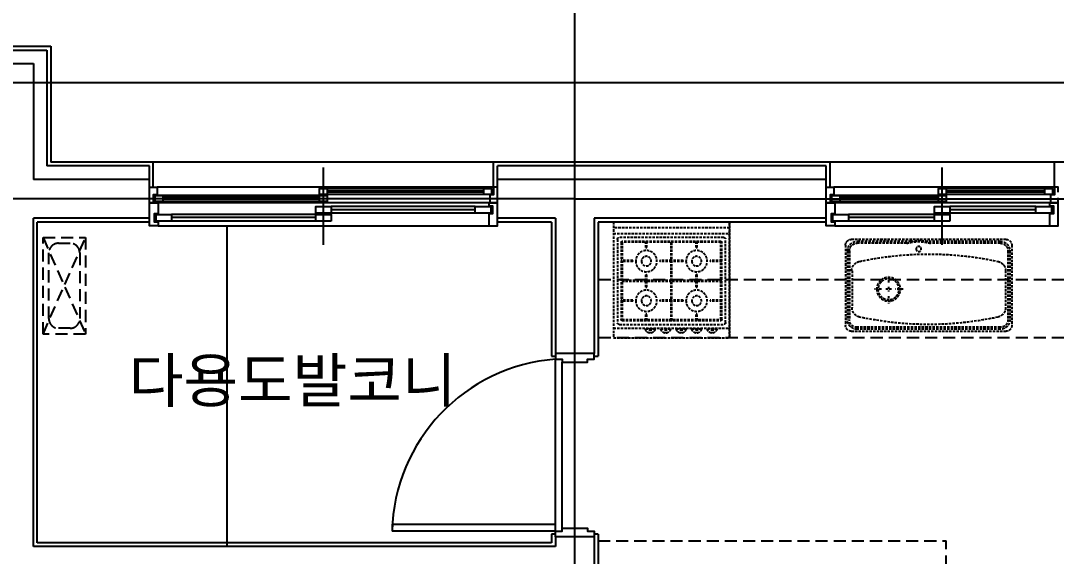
# Model space of a CAD drawing. Extents: x 11416736 to 11582377, y -14295679 to -14163266.
# Drawn here: x 11456184 to 11461539, y -14216033 to -14213262 of the extents above; entities that cross this region are included whole.
import ezdxf

# ---------------------------------------------------------------- set-up
doc = ezdxf.new("R2010")
doc.units = 0
doc.header["$LTSCALE"] = 50
doc.header["$MEASUREMENT"] = 0
doc.linetypes.add('HIDDEN', pattern=[0.375, 0.25, -0.125])
for name, color, linetype in [('! 05 가는선_02', 252, 'CONTINUOUS'), ('! 06 중심선', 11, 'CONTINUOUS'), ('! 08 창호', 4, 'CONTINUOUS'), ('! 10 계단', 9, 'CONTINUOUS'), ('! 16 HAT', 251, 'CONTINUOUS'), ('! 18 가구 주차 설치물', 252, 'CONTINUOUS'), ('! 22 text 진한선', 7, 'CONTINUOUS'), ('! 32 스크린 75', 155, 'CONTINUOUS'), ('- 02 내력벽', 2, 'CONTINUOUS'), ('- 04 마감선 01', 125, 'CONTINUOUS'), ('FUR', 11, 'CONTINUOUS')]:
    doc.layers.add(name, color=color, linetype=linetype)
doc.styles.add('굴림', font='Gulim.ttf')

# ---------------------------------------------------------------- blocks, each defined once
blk = doc.blocks.new('A$C61BE2C07')
at = {"layer": '! 16 HAT', "linetype": 'HIDDEN'}
for p, q in [((0, 600), (0, 0)), ((0, 0), (0, 600)), ((0, 600), (600, 600)), ((600, 600), (600, 0)), ((600, 600), (600, 0)), ((0, 570), (600, 570)), ((600, 540), (0, 540)), ((167.5, 467.5), (167.5, 500)), ((172.5, 467.5), (172.5, 500)), ((297.5, 295), (297.5, 500)), ((302.5, 295), (302.5, 500)), ((427.5, 467.5), (427.5, 500)), ((432.5, 467.5), (432.5, 500)), ((40, 400), (100, 400)), ((40, 395), (100, 395)), ((240, 400), (300, 400)), ((240, 395), (300, 395)), ((300, 400), (360, 400)), ((300, 395), (360, 395)), ((500, 400), (560, 400)), ((500, 395), (560, 395)), ((167.5, 295), (167.5, 327.5)), ((172.5, 295), (172.5, 327.5)), ((427.5, 295), (427.5, 327.5)), ((432.5, 295), (432.5, 327.5)), ((40, 297.5), (300, 297.5)), ((40, 292.5), (300, 292.5)), ((167.5, 262.5), (167.5, 295)), ((172.5, 262.5), (172.5, 295)), ((297.5, 90), (297.5, 295)), ((300, 297.5), (560, 297.5)), ((300, 292.5), (560, 292.5)), ((302.5, 90), (302.5, 295)), ((427.5, 262.5), (427.5, 295)), ((432.5, 262.5), (432.5, 295)), ((40, 195), (100, 195)), ((40, 190), (100, 190)), ((240, 195), (300, 195)), ((240, 190), (300, 190)), ((300, 195), (360, 195)), ((300, 190), (360, 190)), ((500, 195), (560, 195)), ((500, 190), (560, 190)), ((167.5, 90), (167.5, 122.5)), ((172.5, 90), (172.5, 122.5)), ((427.5, 90), (427.5, 122.5)), ((432.5, 90), (432.5, 122.5)), ((600, 50), (0, 50)), ((87, 50), (87, 25)), ((93, 50), (93, 25)), ((167, 50), (167, 25)), ((173, 50), (173, 25)), ((247, 50), (247, 25)), ((253, 50), (253, 25)), ((327, 50), (327, 25)), ((333, 50), (333, 25)), ((407, 50), (407, 25)), ((413, 50), (413, 25)), ((600, 0), (0, 0))]:
    blk.add_line(p, q, dxfattribs=at)
for points in [[(570, 520, -0.414214), (580, 510), (580, 80, -0.414214), (570, 70), (30, 70, -0.414214), (20, 80), (20, 510, -0.414214), (30, 520)], [(560, 495), (560, 95, -0.414214), (555, 90), (45, 90, -0.414214), (40, 95), (40, 495, -0.414214), (45, 500), (555, 500, -0.414214)], [(114.5, 45, -0.816497), (65.5, 45)], [(194.5, 45, -0.816497), (145.5, 45)], [(274.5, 45, -0.816497), (225.5, 45)], [(354.5, 45, -0.816497), (305.5, 45)], [(434.5, 45, -0.816497), (385.5, 45)]]:
    blk.add_lwpolyline(points, format="xyb", close=True, dxfattribs=at)
blk.add_lwpolyline([(555, 495), (555, 95), (45, 95), (45, 495)], close=True, dxfattribs=at)
for centre, radius in [((170, 397.5), 55), ((430, 397.5), 55), ((170, 397.5), 25), ((430, 397.5), 25), ((170, 192.5), 55), ((170, 192.5), 25), ((430, 192.5), 55), ((430, 192.5), 25)]:
    blk.add_circle(centre, radius, dxfattribs=at)
for centre, start, end in [((170, 397.5), 87.9533, 92.0467), ((430, 397.5), 87.9533, 92.0467), ((170, 397.5), 177.9533, 182.0467), ((170, 397.5), 357.9533, 2.0467), ((430, 397.5), 177.9533, 182.0467), ((430, 397.5), 357.9533, 2.0467), ((170, 397.5), 267.9533, 272.0467), ((430, 397.5), 267.9533, 272.0467), ((170, 192.5), 87.9533, 92.0467), ((430, 192.5), 87.9533, 92.0467), ((170, 192.5), 177.9533, 182.0467), ((170, 192.5), 357.9533, 2.0467), ((430, 192.5), 177.9533, 182.0467), ((430, 192.5), 357.9533, 2.0467), ((170, 192.5), 267.9533, 272.0467), ((430, 192.5), 267.9533, 272.0467)]:
    blk.add_arc(centre, 70, start, end, dxfattribs=at)
blk = doc.blocks.new('A$C113C51B1')
at = {"layer": '! 16 HAT', "linetype": 'HIDDEN'}
for p, q in [((0, 445), (0, 30)), ((30, 475), (830, 475)), ((60, 465), (442.1, 465)), ((60, 455), (421.1, 455)), ((522.6, 465), (800, 465)), ((543.6, 455), (800, 455)), ((860, 445), (860, 30)), ((10, 415), (10, 60)), ((20, 415), (20, 60)), ((840, 415), (840, 60)), ((850, 415), (850, 60)), ((32.3, 312.2), (32.3, 121.8)), ((635.9, 271), (635.9, 290.6)), ((636.2, 251.9), (636.2, 271.2)), ((826.2, 312.2), (826.2, 121.8)), ((562.4, 217), (602, 217)), ((622.1, 217), (651.9, 217)), ((637.7, 229.6), (637.7, 205.8)), ((673.8, 217), (712, 217)), ((691.4, 217), (712.1, 217)), ((637.7, 182), (637.7, 143.4)), ((830, 0), (30, 0)), ((60, 20), (800, 20)), ((60, 10), (800, 10))]:
    blk.add_line(p, q, dxfattribs=at)
for centre, radius in [((481.6, 425.1), 13.4), ((637.4, 217), 61.5), ((637.4, 217), 54)]:
    blk.add_circle(centre, radius, dxfattribs=at)
for centre, radius, start, end in [((30, 445), 30, 90, 180), ((60, 415), 50, 90, 180), ((60, 415), 40, 90, 180), ((482.4, 240.4), 223.2, 74.0689, 106.2681), ((482.4, 240.4), 228.2, 79.8477, 100.1523), ((800, 415), 50, 0, 90), ((800, 415), 40, 0, 90), ((830, 445), 30, 0, 90), ((429.2, -1296.9), 1696, 77.8391, 102.1608), ((82.3, 312.2), 50, 101.9126, 180), ((777.7, 312.2), 50, 0, 78.0874), ((82.3, 121.8), 50, 180, 258.0874), ((776.2, 121.8), 50, 281.9126, 0), ((60, 60), 50, 180, 270), ((60, 60), 40, 180, 270), ((429.2, 1730.8), 1696, 257.8391, 282.1608), ((800, 60), 40, 270, 0), ((800, 60), 50, 270, 0), ((30, 30), 30, 180, 270), ((830, 30), 30, 270, 0)]:
    blk.add_arc(centre, radius, start, end, dxfattribs=at)

msp = doc.modelspace()

# ---------------------------------------------------------------- linework, layer by layer
at = {"layer": '! 05 가는선_02', "ltscale": 30}
for p, q in [((11458628.9, -14213993.5), (11456868.9, -14213993.5)), ((11461528.9, -14213993.5), (11460368.9, -14213993.5))]:
    msp.add_line(p, q, dxfattribs=at)
at = {"layer": '! 06 중심선'}
for p, q in [((11459048.9, -14216083.5), (11459048.9, -14212139.5)), ((11467611.9, -14213583.5), (11451669.5, -14213583.5)), ((11459048.9, -14214183.5), (11450415.4, -14214183.5)), ((11459048.9, -14214183.5), (11467611.9, -14214183.5))]:
    msp.add_line(p, q, dxfattribs=at)
at = {"layer": '! 06 중심선', "ltscale": 30}
for p, q in [((11459048.9, -14216083.5), (11459048.9, -14214183.5)), ((11459048.9, -14214183.5), (11462448.9, -14214183.5))]:
    msp.add_line(p, q, dxfattribs=at)
at = {"layer": '! 08 창호'}
for p, q in [((11458948.9, -14215903.5), (11458948.9, -14215013.5)), ((11458983.9, -14215888.5), (11458983.9, -14215028.5)), ((11458948.9, -14215903.5), (11458103.9, -14215903.5))]:
    msp.add_line(p, q, dxfattribs=at)
for points in [[(11458948.9, -14214983.5), (11458948.9, -14215013.5), (11458983.9, -14215013.5), (11458983.9, -14215028.5), (11459113.9, -14215028.5), (11459113.9, -14215013.5), (11459148.9, -14215013.5), (11459148.9, -14214983.5)], [(11458948.9, -14215933.5), (11458948.9, -14215903.5), (11458983.9, -14215903.5), (11458983.9, -14215888.5), (11459113.9, -14215888.5), (11459113.9, -14215903.5), (11459148.9, -14215903.5), (11459148.9, -14215933.5)]]:
    msp.add_lwpolyline(points, close=True, dxfattribs=at)
msp.add_lwpolyline([(11458948.9, -14215903.5), (11458948.9, -14215868.5), (11458103.9, -14215868.5), (11458103.9, -14215903.5)], dxfattribs=at)
msp.add_arc((11459018, -14215925.3), 914.4, 94.3391, 178.6323, dxfattribs=at)
at = {"layer": '! 10 계단', "ltscale": 30}
msp.add_line((11457248.9, -14214323.5), (11457248.9, -14215983.5), dxfattribs=at)
at = {"layer": '! 18 가구 주차 설치물', "linetype": 'HIDDEN', "ltscale": 5}
for p, q in [((11456298.9, -14214883.5), (11456298.9, -14214383.5)), ((11456298.9, -14214383.5), (11456518.9, -14214383.5)), ((11456298.9, -14214883.5), (11456518.9, -14214383.5)), ((11456518.9, -14214383.5), (11456518.9, -14214883.5)), ((11456378.9, -14214413.5), (11456438.9, -14214413.5)), ((11456328.9, -14214803.5), (11456328.9, -14214463.5)), ((11456488.9, -14214463.5), (11456488.9, -14214803.5)), ((11462328.9, -14214603.5), (11459168.9, -14214603.5)), ((11456438.9, -14214853.5), (11456378.9, -14214853.5)), ((11456518.9, -14214883.5), (11456298.9, -14214883.5)), ((11462328.9, -14214903.5), (11459168.9, -14214903.5)), ((11459168.9, -14215953.5), (11460968.9, -14215953.5)), ((11460968.9, -14216653.5), (11460968.9, -14215953.5))]:
    msp.add_line(p, q, dxfattribs=at)
msp.add_lwpolyline([(11456298.9, -14214383.5), (11456518.9, -14214883.5)], dxfattribs=at)
for centre, start, end in [((11456378.9, -14214463.5), 90, 180), ((11456438.9, -14214463.5), 0, 90), ((11456378.9, -14214803.5), 180, 270), ((11456438.9, -14214803.5), 270, 0)]:
    msp.add_arc(centre, 50, start, end, dxfattribs=at)
at = {"layer": '! 32 스크린 75'}
for p, q in [((11457748.9, -14214421), (11457748.9, -14214021)), ((11460948.9, -14214421), (11460948.9, -14214021)), ((11458628.9, -14214123.5), (11456888.9, -14214123.5)), ((11461528.9, -14214123.5), (11460388.9, -14214123.5)), ((11457728.9, -14214166.5), (11456878.9, -14214166.5)), ((11457728.9, -14214177.5), (11456918.9, -14214177.5)), ((11458578.9, -14214130.5), (11457728.9, -14214130.5)), ((11458578.9, -14214141.5), (11457768.9, -14214141.5)), ((11458578.9, -14214149.5), (11457768.9, -14214149.5)), ((11458578.9, -14214160.5), (11457768.9, -14214160.5)), ((11460928.9, -14214166.5), (11460378.9, -14214166.5)), ((11460928.9, -14214177.5), (11460418.9, -14214177.5)), ((11461478.9, -14214130.5), (11460928.9, -14214130.5)), ((11461478.9, -14214141.5), (11460968.9, -14214141.5)), ((11461478.9, -14214149.5), (11460968.9, -14214149.5)), ((11461478.9, -14214160.5), (11460968.9, -14214160.5)), ((11458603.9, -14214203.5), (11456893.9, -14214203.5)), ((11457728.9, -14214185.5), (11456918.9, -14214185.5)), ((11457728.9, -14214196.5), (11456918.9, -14214196.5)), ((11458533.9, -14214223), (11457788.9, -14214223)), ((11461503.9, -14214203.5), (11460393.9, -14214203.5)), ((11460928.9, -14214185.5), (11460418.9, -14214185.5)), ((11460928.9, -14214196.5), (11460418.9, -14214196.5)), ((11461433.9, -14214223), (11460988.9, -14214223)), ((11457708.9, -14214264), (11456963.9, -14214264)), ((11457708.9, -14214281), (11456963.9, -14214281)), ((11458533.9, -14214240), (11457788.9, -14214240)), ((11458533.9, -14214258), (11457788.9, -14214258)), ((11460908.9, -14214264), (11460463.9, -14214264)), ((11460908.9, -14214281), (11460463.9, -14214281)), ((11461433.9, -14214240), (11460988.9, -14214240)), ((11461433.9, -14214258), (11460988.9, -14214258)), ((11456893.9, -14214323.5), (11458603.9, -14214323.5)), ((11457708.9, -14214299), (11456963.9, -14214299)), ((11460393.9, -14214323.5), (11461503.9, -14214323.5)), ((11460908.9, -14214299), (11460463.9, -14214299))]:
    msp.add_line(p, q, dxfattribs=at)
for points in [[(11456848.9, -14214148.5), (11456848.9, -14214123.5), (11456888.9, -14214123.5), (11456888.9, -14214163.5), (11456868.9, -14214163.5), (11456868.9, -14214203.5), (11456848.9, -14214203.5), (11456848.9, -14214178.5)], [(11458648.9, -14214148.5), (11458648.9, -14214123.5), (11458628.9, -14214123.5), (11458628.9, -14214163.5), (11458608.9, -14214163.5), (11458608.9, -14214203.5), (11458648.9, -14214203.5), (11458648.9, -14214178.5)], [(11460348.9, -14214148.5), (11460348.9, -14214123.5), (11460388.9, -14214123.5), (11460388.9, -14214163.5), (11460368.9, -14214163.5), (11460368.9, -14214203.5), (11460348.9, -14214203.5), (11460348.9, -14214178.5)], [(11461548.9, -14214148.5), (11461548.9, -14214123.5), (11461528.9, -14214123.5), (11461528.9, -14214163.5), (11461508.9, -14214163.5), (11461508.9, -14214203.5), (11461548.9, -14214203.5), (11461548.9, -14214178.5)]]:
    msp.add_lwpolyline(points, dxfattribs=at)
for points in [[(11456918.9, -14214196.5), (11456878.9, -14214196.5), (11456878.9, -14214166.5), (11456918.9, -14214166.5)], [(11457768.9, -14214160.5), (11457728.9, -14214160.5), (11457728.9, -14214130.5), (11457768.9, -14214130.5)], [(11457768.9, -14214196.5), (11457728.9, -14214196.5), (11457728.9, -14214166.5), (11457768.9, -14214166.5)], [(11458618.9, -14214160.5), (11458578.9, -14214160.5), (11458578.9, -14214130.5), (11458618.9, -14214130.5)], [(11460418.9, -14214196.5), (11460378.9, -14214196.5), (11460378.9, -14214166.5), (11460418.9, -14214166.5)], [(11460968.9, -14214160.5), (11460928.9, -14214160.5), (11460928.9, -14214130.5), (11460968.9, -14214130.5)], [(11460968.9, -14214196.5), (11460928.9, -14214196.5), (11460928.9, -14214166.5), (11460968.9, -14214166.5)], [(11461518.9, -14214160.5), (11461478.9, -14214160.5), (11461478.9, -14214130.5), (11461518.9, -14214130.5)], [(11456848.9, -14214203.5), (11456893.9, -14214203.5), (11456893.9, -14214261), (11456873.9, -14214261), (11456873.9, -14214302), (11456893.9, -14214302), (11456893.9, -14214323.5), (11456848.9, -14214323.5)], [(11457788.9, -14214258), (11457708.9, -14214258), (11457708.9, -14214223), (11457788.9, -14214223)], [(11458613.9, -14214258), (11458533.9, -14214258), (11458533.9, -14214223), (11458613.9, -14214223)], [(11458648.9, -14214203.5), (11458603.9, -14214203.5), (11458603.9, -14214220), (11458623.9, -14214220), (11458623.9, -14214261), (11458603.9, -14214261), (11458603.9, -14214323.5), (11458648.9, -14214323.5)], [(11460348.9, -14214203.5), (11460393.9, -14214203.5), (11460393.9, -14214261), (11460373.9, -14214261), (11460373.9, -14214302), (11460393.9, -14214302), (11460393.9, -14214323.5), (11460348.9, -14214323.5)], [(11460988.9, -14214258), (11460908.9, -14214258), (11460908.9, -14214223), (11460988.9, -14214223)], [(11461513.9, -14214258), (11461433.9, -14214258), (11461433.9, -14214223), (11461513.9, -14214223)], [(11461548.9, -14214203.5), (11461503.9, -14214203.5), (11461503.9, -14214220), (11461523.9, -14214220), (11461523.9, -14214261), (11461503.9, -14214261), (11461503.9, -14214323.5), (11461548.9, -14214323.5)], [(11456963.9, -14214299), (11456883.9, -14214299), (11456883.9, -14214264), (11456963.9, -14214264)], [(11457788.9, -14214299), (11457708.9, -14214299), (11457708.9, -14214264), (11457788.9, -14214264)], [(11460463.9, -14214299), (11460383.9, -14214299), (11460383.9, -14214264), (11460463.9, -14214264)], [(11460988.9, -14214299), (11460908.9, -14214299), (11460908.9, -14214264), (11460988.9, -14214264)]]:
    msp.add_lwpolyline(points, close=True, dxfattribs=at)
at = {"layer": '- 02 내력벽', "ltscale": 30}
for p, q in [((11451998.9, -14213483.5), (11456248.9, -14213483.5)), ((11456248.9, -14213483.5), (11456248.9, -14214083.5)), ((11456848.9, -14214083.5), (11456248.9, -14214083.5)), ((11460348.9, -14214083.5), (11458648.9, -14214083.5)), ((11456848.9, -14214283.5), (11456248.9, -14214283.5)), ((11458948.9, -14214283.5), (11458648.9, -14214283.5)), ((11458948.9, -14214283.5), (11458948.9, -14214983.5)), ((11460348.9, -14214283.5), (11459148.9, -14214283.5)), ((11459148.9, -14214283.5), (11459148.9, -14214983.5)), ((11459148.9, -14214983.5), (11458948.9, -14214983.5)), ((11458948.9, -14215933.5), (11458948.9, -14215983.5)), ((11459148.9, -14215933.5), (11458948.9, -14215933.5)), ((11459148.9, -14215933.5), (11459148.9, -14216133.5)), ((11458948.9, -14215983.5), (11456248.9, -14215983.5))]:
    msp.add_line(p, q, dxfattribs=at)
at = {"layer": '- 02 내력벽'}
for p, q in [((11456848.9, -14214283.5), (11456848.9, -14214083.5)), ((11458648.9, -14214283.5), (11458648.9, -14214083.5)), ((11460348.9, -14214283.5), (11460348.9, -14214083.5)), ((11456248.9, -14215983.5), (11456248.9, -14214283.5))]:
    msp.add_line(p, q, dxfattribs=at)
at = {"layer": '- 04 마감선 01', "ltscale": 30}
for p, q in [((11451978.9, -14213393.5), (11456338.9, -14213393.5)), ((11451998.9, -14213413.5), (11456318.9, -14213413.5)), ((11456318.9, -14213413.5), (11456318.9, -14214013.5)), ((11456338.9, -14213393.5), (11456338.9, -14213993.5)), ((11459168.9, -14215918.5), (11459168.9, -14216153.5))]:
    msp.add_line(p, q, dxfattribs=at)
at = {"layer": '- 04 마감선 01'}
for p, q in [((11456848.9, -14214013.5), (11456318.9, -14214013.5)), ((11456868.9, -14213993.5), (11456338.9, -14213993.5)), ((11456848.9, -14214083.5), (11456848.9, -14214013.5)), ((11456868.9, -14214123.5), (11456868.9, -14213993.5)), ((11460368.9, -14213993.5), (11458628.9, -14213993.5)), ((11458628.9, -14214123.5), (11458628.9, -14213993.5)), ((11460348.9, -14214013.5), (11458648.9, -14214013.5)), ((11458648.9, -14214123.5), (11458648.9, -14214013.5)), ((11460348.9, -14214083.5), (11460348.9, -14214013.5)), ((11460368.9, -14214123.5), (11460368.9, -14213993.5)), ((11462638.9, -14213993.5), (11461528.9, -14213993.5)), ((11461528.9, -14214123.5), (11461528.9, -14213993.5)), ((11456268.9, -14215963.5), (11456268.9, -14214303.5)), ((11456848.9, -14214303.5), (11456268.9, -14214303.5)), ((11458928.9, -14214303.5), (11458648.9, -14214303.5)), ((11458928.9, -14214303.5), (11458928.9, -14214998.5)), ((11459168.9, -14214303.5), (11459168.9, -14214998.5)), ((11460348.9, -14214303.5), (11459168.9, -14214303.5)), ((11458928.9, -14214998.5), (11458948.9, -14214998.5)), ((11459148.9, -14214998.5), (11459168.9, -14214998.5)), ((11458928.9, -14215918.5), (11458928.9, -14215963.5)), ((11458948.9, -14215918.5), (11458928.9, -14215918.5)), ((11459168.9, -14215918.5), (11459148.9, -14215918.5)), ((11458928.9, -14215963.5), (11456268.9, -14215963.5))]:
    msp.add_line(p, q, dxfattribs=at)

# ---------------------------------------------------------------- block references
at = {"layer": 'FUR', "ltscale": 30, "extrusion": (0, 0, -1), "zscale": -1}
for name, p in [('A$C61BE2C07', (-11459848.9, -14214903.5)), ('A$C113C51B1', (-11461308.9, -14214868.5))]:
    msp.add_blockref(name, p, dxfattribs=at)

# ---------------------------------------------------------------- texts
at = {"layer": '! 22 text 진한선', "linetype": 'Continuous', "style": '굴림'}
msp.add_text('다용도발코니', height=225, dxfattribs=at).set_placement((11456742.8, -14215235.9))

doc.saveas('drawing.dxf')
